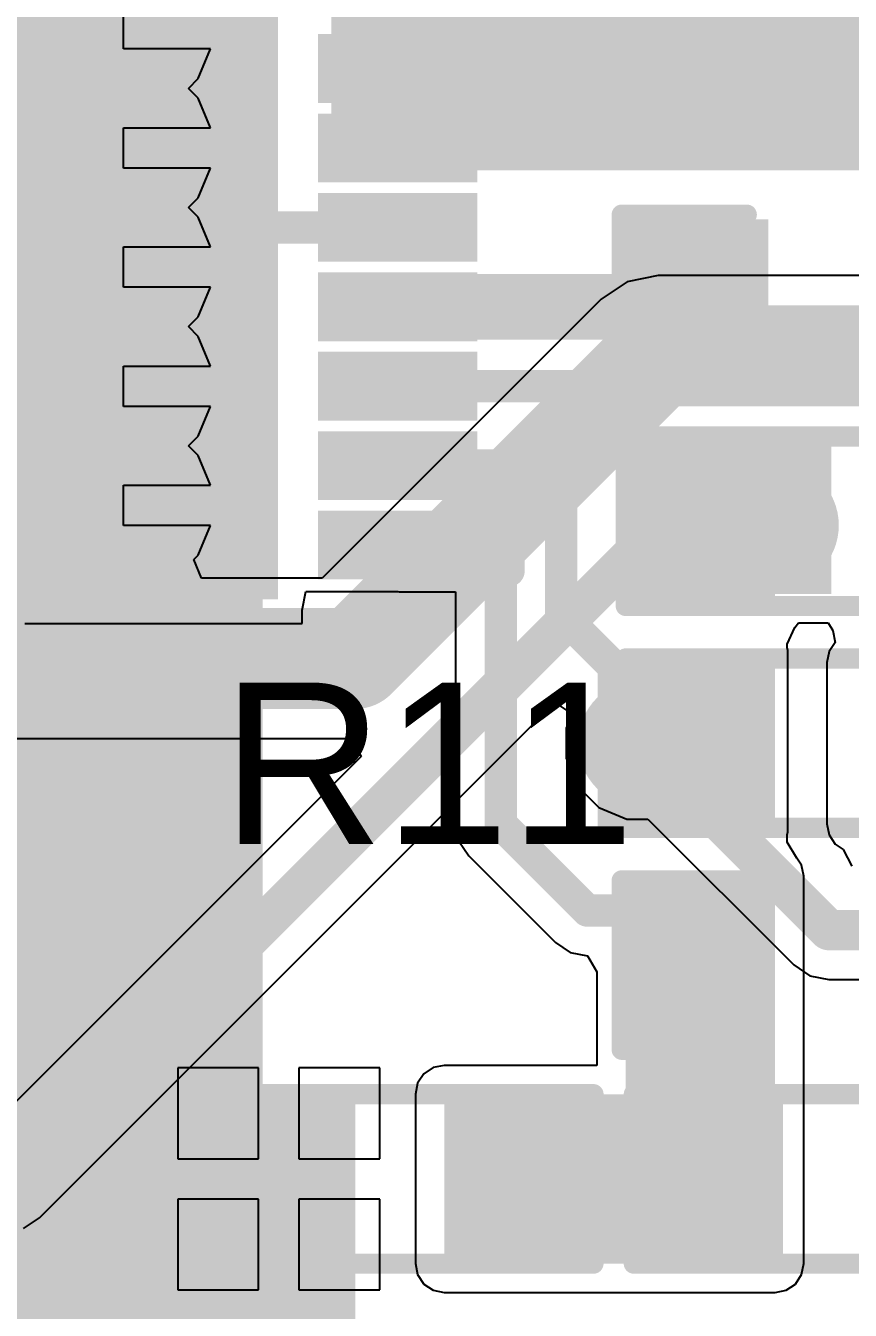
# Model space of a CAD drawing. Header units: millimetres. Extents: x -0.21 to 3.18, y -0.07 to 2.49.
# Drawn here: x 0.2562 to 0.4607, y 0.1974 to 0.5158 of the extents above; entities that cross this region are included whole.
import ezdxf

# ---------------------------------------------------------------- set-up
doc = ezdxf.new("R2010")
doc.units = ezdxf.units.MM
doc.header["$MEASUREMENT"] = 0
for name, color, linetype in [('BottomLayer', 5, 'Continuous'), ('BottomSolder', 6, 'Continuous'), ('MultiLayer', 9, 'Continuous'), ('PadHoleLayer', 156, 'Continuous'), ('TopLayer', 1, 'Continuous'), ('TopOverlay', 2, 'Continuous'), ('TopPaste', 8, 'Continuous'), ('TopSolder', 216, 'Continuous'), ('ViaHoleLayer', 16, 'Continuous')]:
    doc.layers.add(name, color=color, linetype=linetype)
doc.styles.add('Arial', font='', dxfattribs={"height": 0.2})
doc.styles.get('Arial').set_extended_font_data('Arial')

# ---------------------------------------------------------------- blocks, each defined once
blk = doc.blocks.new('22_LSON_CLIP__6_5__16')
at = {"layer": 'BottomLayer'}
h = blk.add_hatch(color=5, dxfattribs=at)
edge = h.paths.add_edge_path()
edge.add_arc((-0.02953, 0.08858), 0.01181, 0, 360)
h = blk.add_hatch(color=5, dxfattribs=at)
edge = h.paths.add_edge_path()
edge.add_arc((0, 0.08858), 0.01181, 0, 360)
h = blk.add_hatch(color=5, dxfattribs=at)
edge = h.paths.add_edge_path()
edge.add_arc((-0.02953, 0.05906), 0.01181, 0, 360)
h = blk.add_hatch(color=5, dxfattribs=at)
edge = h.paths.add_edge_path()
edge.add_arc((0, 0.05906), 0.01181, 0, 360)
h = blk.add_hatch(color=5, dxfattribs=at)
edge = h.paths.add_edge_path()
edge.add_arc((-0.02953, 0.02953), 0.01181, 0, 360)
h = blk.add_hatch(color=5, dxfattribs=at)
edge = h.paths.add_edge_path()
edge.add_arc((0, 0.02953), 0.01181, 0, 360)
h = blk.add_hatch(color=5, dxfattribs=at)
edge = h.paths.add_edge_path()
edge.add_arc((-0.02953, 0), 0.01181, 0, 360)
h = blk.add_hatch(color=5, dxfattribs=at)
edge = h.paths.add_edge_path()
edge.add_arc((0, 0), 0.01181, 0, 360)
h = blk.add_hatch(color=5, dxfattribs=at)
edge = h.paths.add_edge_path()
edge.add_arc((-0.02953, -0.02953), 0.01181, 0, 360)
h = blk.add_hatch(color=5, dxfattribs=at)
edge = h.paths.add_edge_path()
edge.add_arc((0, -0.02953), 0.01181, 0, 360)
at = {"layer": 'BottomSolder'}
h = blk.add_hatch(color=6, dxfattribs=at)
edge = h.paths.add_edge_path()
edge.add_arc((-0.02953, 0.08858), 0.01581, 0, 360)
h = blk.add_hatch(color=6, dxfattribs=at)
edge = h.paths.add_edge_path()
edge.add_arc((0, 0.08858), 0.01581, 0, 360)
h = blk.add_hatch(color=6, dxfattribs=at)
edge = h.paths.add_edge_path()
edge.add_arc((-0.02953, 0.05906), 0.01581, 0, 360)
h = blk.add_hatch(color=6, dxfattribs=at)
edge = h.paths.add_edge_path()
edge.add_arc((0, 0.05906), 0.01581, 0, 360)
h = blk.add_hatch(color=6, dxfattribs=at)
edge = h.paths.add_edge_path()
edge.add_arc((-0.02953, 0.02953), 0.01581, 0, 360)
h = blk.add_hatch(color=6, dxfattribs=at)
edge = h.paths.add_edge_path()
edge.add_arc((0, 0.02953), 0.01581, 0, 360)
h = blk.add_hatch(color=6, dxfattribs=at)
edge = h.paths.add_edge_path()
edge.add_arc((-0.02953, 0), 0.01581, 0, 360)
h = blk.add_hatch(color=6, dxfattribs=at)
edge = h.paths.add_edge_path()
edge.add_arc((0, 0), 0.01581, 0, 360)
h = blk.add_hatch(color=6, dxfattribs=at)
edge = h.paths.add_edge_path()
edge.add_arc((-0.02953, -0.02953), 0.01581, 0, 360)
h = blk.add_hatch(color=6, dxfattribs=at)
edge = h.paths.add_edge_path()
edge.add_arc((0, -0.02953), 0.01581, 0, 360)
at = {"layer": 'MultiLayer'}
h = blk.add_hatch(color=9, dxfattribs=at)
edge = h.paths.add_edge_path()
edge.add_arc((-0.02953, 0.08858), 0.01181, 0, 360)
h = blk.add_hatch(color=9, dxfattribs=at)
edge = h.paths.add_edge_path()
edge.add_arc((0, 0.08858), 0.01181, 0, 360)
h = blk.add_hatch(color=9, dxfattribs=at)
edge = h.paths.add_edge_path()
edge.add_arc((-0.02953, 0.05906), 0.01181, 0, 360)
h = blk.add_hatch(color=9, dxfattribs=at)
edge = h.paths.add_edge_path()
edge.add_arc((0, 0.05906), 0.01181, 0, 360)
h = blk.add_hatch(color=9, dxfattribs=at)
edge = h.paths.add_edge_path()
edge.add_arc((-0.02953, 0.02953), 0.01181, 0, 360)
h = blk.add_hatch(color=9, dxfattribs=at)
edge = h.paths.add_edge_path()
edge.add_arc((0, 0.02953), 0.01181, 0, 360)
h = blk.add_hatch(color=9, dxfattribs=at)
edge = h.paths.add_edge_path()
edge.add_arc((-0.02953, 0), 0.01181, 0, 360)
h = blk.add_hatch(color=9, dxfattribs=at)
edge = h.paths.add_edge_path()
edge.add_arc((0, 0), 0.01181, 0, 360)
h = blk.add_hatch(color=9, dxfattribs=at)
edge = h.paths.add_edge_path()
edge.add_arc((-0.02953, -0.02953), 0.01181, 0, 360)
h = blk.add_hatch(color=9, dxfattribs=at)
edge = h.paths.add_edge_path()
edge.add_arc((0, -0.02953), 0.01181, 0, 360)
at = {"layer": 'PadHoleLayer'}
h = blk.add_hatch(color=156, dxfattribs=at)
edge = h.paths.add_edge_path()
edge.add_arc((-0.02953, 0.08858), 0.00591, 0, 360)
h = blk.add_hatch(color=156, dxfattribs=at)
edge = h.paths.add_edge_path()
edge.add_arc((0, 0.08858), 0.00591, 0, 360)
h = blk.add_hatch(color=156, dxfattribs=at)
edge = h.paths.add_edge_path()
edge.add_arc((-0.02953, 0.05906), 0.00591, 0, 360)
h = blk.add_hatch(color=156, dxfattribs=at)
edge = h.paths.add_edge_path()
edge.add_arc((0, 0.05906), 0.00591, 0, 360)
h = blk.add_hatch(color=156, dxfattribs=at)
edge = h.paths.add_edge_path()
edge.add_arc((-0.02953, 0.02953), 0.00591, 0, 360)
h = blk.add_hatch(color=156, dxfattribs=at)
edge = h.paths.add_edge_path()
edge.add_arc((0, 0.02953), 0.00591, 0, 360)
h = blk.add_hatch(color=156, dxfattribs=at)
edge = h.paths.add_edge_path()
edge.add_arc((-0.02953, 0), 0.00591, 0, 360)
h = blk.add_hatch(color=156, dxfattribs=at)
edge = h.paths.add_edge_path()
edge.add_arc((0, 0), 0.00591, 0, 360)
h = blk.add_hatch(color=156, dxfattribs=at)
edge = h.paths.add_edge_path()
edge.add_arc((-0.02953, -0.02953), 0.00591, 0, 360)
h = blk.add_hatch(color=156, dxfattribs=at)
edge = h.paths.add_edge_path()
edge.add_arc((0, -0.02953), 0.00591, 0, 360)
at = {"layer": 'TopLayer'}
for points in [[(-0.06378, 0.10787), (0.06378, 0.10787), (0.06378, -0.10787), (-0.06378, -0.10787)], [(-0.11319, 0.10295), (-0.08169, 0.10295), (-0.08169, 0.0939), (-0.11319, 0.0939)], [(-0.11319, 0.08327), (-0.08169, 0.08327), (-0.08169, 0.07421), (-0.11319, 0.07421)], [(-0.11319, 0.06358), (-0.08169, 0.06358), (-0.08169, 0.05453), (-0.11319, 0.05453)], [(-0.11319, 0.0439), (-0.08169, 0.0439), (-0.08169, 0.03484), (-0.11319, 0.03484)], [(-0.11319, 0.02421), (-0.08169, 0.02421), (-0.08169, 0.01516), (-0.11319, 0.01516)], [(-0.11319, 0.00453), (-0.08169, 0.00453), (-0.08169, -0.00453), (-0.11319, -0.00453)], [(-0.11319, -0.01516), (-0.08169, -0.01516), (-0.08169, -0.02421), (-0.11319, -0.02421)]]:
    blk.add_hatch(color=1, dxfattribs=at).paths.add_polyline_path(points)
h = blk.add_hatch(color=1, dxfattribs=at)
edge = h.paths.add_edge_path()
edge.add_arc((-0.02953, 0.08858), 0.01181, 0, 360)
h = blk.add_hatch(color=1, dxfattribs=at)
edge = h.paths.add_edge_path()
edge.add_arc((0, 0.08858), 0.01181, 0, 360)
h = blk.add_hatch(color=1, dxfattribs=at)
edge = h.paths.add_edge_path()
edge.add_arc((-0.02953, 0.05906), 0.01181, 0, 360)
h = blk.add_hatch(color=1, dxfattribs=at)
edge = h.paths.add_edge_path()
edge.add_arc((0, 0.05906), 0.01181, 0, 360)
h = blk.add_hatch(color=1, dxfattribs=at)
edge = h.paths.add_edge_path()
edge.add_arc((-0.02953, 0.02953), 0.01181, 0, 360)
h = blk.add_hatch(color=1, dxfattribs=at)
edge = h.paths.add_edge_path()
edge.add_arc((0, 0.02953), 0.01181, 0, 360)
h = blk.add_hatch(color=1, dxfattribs=at)
edge = h.paths.add_edge_path()
edge.add_arc((-0.02953, 0), 0.01181, 0, 360)
h = blk.add_hatch(color=1, dxfattribs=at)
edge = h.paths.add_edge_path()
edge.add_arc((0, 0), 0.01181, 0, 360)
h = blk.add_hatch(color=1, dxfattribs=at)
edge = h.paths.add_edge_path()
edge.add_arc((-0.02953, -0.02953), 0.01181, 0, 360)
h = blk.add_hatch(color=1, dxfattribs=at)
edge = h.paths.add_edge_path()
edge.add_arc((0, -0.02953), 0.01181, 0, 360)
at = {"layer": 'TopPaste'}
for points in [[(-0.06378, 0.10787), (0.06378, 0.10787), (0.06378, -0.10787), (-0.06378, -0.10787)], [(-0.11319, 0.10295), (-0.08169, 0.10295), (-0.08169, 0.0939), (-0.11319, 0.0939)], [(-0.11319, 0.08327), (-0.08169, 0.08327), (-0.08169, 0.07421), (-0.11319, 0.07421)], [(-0.11319, 0.06358), (-0.08169, 0.06358), (-0.08169, 0.05453), (-0.11319, 0.05453)], [(-0.11319, 0.0439), (-0.08169, 0.0439), (-0.08169, 0.03484), (-0.11319, 0.03484)], [(-0.11319, 0.02421), (-0.08169, 0.02421), (-0.08169, 0.01516), (-0.11319, 0.01516)], [(-0.11319, 0.00453), (-0.08169, 0.00453), (-0.08169, -0.00453), (-0.11319, -0.00453)], [(-0.11319, -0.01516), (-0.08169, -0.01516), (-0.08169, -0.02421), (-0.11319, -0.02421)]]:
    blk.add_hatch(color=8, dxfattribs=at).paths.add_polyline_path(points)
at = {"layer": 'TopSolder'}
for points in [[(-0.06778, 0.11187), (0.06778, 0.11187), (0.06778, -0.11187), (-0.06778, -0.11187)], [(-0.11719, 0.10695), (-0.07769, 0.10695), (-0.07769, 0.0899), (-0.11719, 0.0899)], [(-0.11719, 0.08727), (-0.07769, 0.08727), (-0.07769, 0.07021), (-0.11719, 0.07021)], [(-0.11719, 0.06758), (-0.07769, 0.06758), (-0.07769, 0.05053), (-0.11719, 0.05053)], [(-0.11719, 0.0479), (-0.07769, 0.0479), (-0.07769, 0.03084), (-0.11719, 0.03084)], [(-0.11719, 0.02821), (-0.07769, 0.02821), (-0.07769, 0.01116), (-0.11719, 0.01116)], [(-0.11719, 0.00853), (-0.07769, 0.00853), (-0.07769, -0.00853), (-0.11719, -0.00853)], [(-0.11719, -0.01116), (-0.07769, -0.01116), (-0.07769, -0.02821), (-0.11719, -0.02821)]]:
    blk.add_hatch(color=216, dxfattribs=at).paths.add_polyline_path(points)
h = blk.add_hatch(color=216, dxfattribs=at)
edge = h.paths.add_edge_path()
edge.add_arc((-0.02953, 0.08858), 0.01581, 0, 360)
h = blk.add_hatch(color=216, dxfattribs=at)
edge = h.paths.add_edge_path()
edge.add_arc((0, 0.08858), 0.01581, 0, 360)
h = blk.add_hatch(color=216, dxfattribs=at)
edge = h.paths.add_edge_path()
edge.add_arc((-0.02953, 0.05906), 0.01581, 0, 360)
h = blk.add_hatch(color=216, dxfattribs=at)
edge = h.paths.add_edge_path()
edge.add_arc((0, 0.05906), 0.01581, 0, 360)
h = blk.add_hatch(color=216, dxfattribs=at)
edge = h.paths.add_edge_path()
edge.add_arc((-0.02953, 0.02953), 0.01581, 0, 360)
h = blk.add_hatch(color=216, dxfattribs=at)
edge = h.paths.add_edge_path()
edge.add_arc((0, 0.02953), 0.01581, 0, 360)
h = blk.add_hatch(color=216, dxfattribs=at)
edge = h.paths.add_edge_path()
edge.add_arc((-0.02953, 0), 0.01581, 0, 360)
h = blk.add_hatch(color=216, dxfattribs=at)
edge = h.paths.add_edge_path()
edge.add_arc((0, 0), 0.01581, 0, 360)
h = blk.add_hatch(color=216, dxfattribs=at)
edge = h.paths.add_edge_path()
edge.add_arc((-0.02953, -0.02953), 0.01581, 0, 360)
h = blk.add_hatch(color=216, dxfattribs=at)
edge = h.paths.add_edge_path()
edge.add_arc((0, -0.02953), 0.01581, 0, 360)
at = {"layer": 'TopOverlay'}
for points, const_width in [([(0.1, 0.1204), (-0.10092, 0.1204)], 0.005), ([(-0.10092, 0.1204), (-0.10092, 0.11014)], 0.005), ([(-0.12501, 0.10481), (-0.12501, 0.09481)], 0.00787), ([(-0.12001, 0.09981), (-0.12501, 0.10481)], 0.00787), ([(-0.12001, 0.09981), (-0.12501, 0.09481)], 0.00787)]:
    blk.add_lwpolyline(points, dxfattribs=dict(at, const_width=const_width))
for points, const_width in [([(-0.10217, 0.1204, 1), (-0.09967, 0.1204, 1)], 0.0025), ([(-0.10217, 0.1204, 1), (-0.09967, 0.1204, 1)], 0.0025), ([(-0.10217, 0.11014, 1), (-0.09967, 0.11014, 1)], 0.0025), ([(-0.12698, 0.10481, 1), (-0.12304, 0.10481, 1)], 0.00394), ([(-0.12698, 0.10481, 1), (-0.12304, 0.10481, 1)], 0.00394), ([(-0.12198, 0.09981, 1), (-0.11804, 0.09981, 1)], 0.00394), ([(-0.12198, 0.09981, 1), (-0.11804, 0.09981, 1)], 0.00394), ([(-0.12698, 0.09481, 1), (-0.12304, 0.09481, 1)], 0.00394), ([(-0.12698, 0.09481, 1), (-0.12304, 0.09481, 1)], 0.00394)]:
    blk.add_lwpolyline(points, format="xyb", close=True, dxfattribs=dict(at, const_width=const_width))
blk = doc.blocks.new('R___0603_36')
at = {"layer": 'TopLayer'}
for points in [[(-0.015, 0.0175), (-0.015, -0.0175), (-0.045, -0.0175), (-0.045, 0.0175)], [(0.045, 0.0175), (0.045, -0.0175), (0.015, -0.0175), (0.015, 0.0175)]]:
    blk.add_hatch(color=1, dxfattribs=at).paths.add_polyline_path(points)
at = {"layer": 'TopPaste'}
for points in [[(-0.015, 0.0175), (-0.015, -0.0175), (-0.045, -0.0175), (-0.045, 0.0175)], [(0.045, 0.0175), (0.045, -0.0175), (0.015, -0.0175), (0.015, 0.0175)]]:
    blk.add_hatch(color=8, dxfattribs=at).paths.add_polyline_path(points)
at = {"layer": 'TopSolder'}
for points in [[(-0.011, 0.0215), (-0.011, -0.0215), (-0.049, -0.0215), (-0.049, 0.0215)], [(0.049, 0.0215), (0.049, -0.0215), (0.011, -0.0215), (0.011, 0.0215)]]:
    blk.add_hatch(color=216, dxfattribs=at).paths.add_polyline_path(points)
at = {"layer": 'TopOverlay', "const_width": 0.005}
for points in [[(-0.048, -0.021), (-0.048, 0.021)], [(-0.048, 0.021), (0.048, 0.021)], [(0.048, -0.021), (0.048, 0.021)], [(-0.048, -0.021), (0.048, -0.021)]]:
    blk.add_lwpolyline(points, dxfattribs=at)
at = {"layer": 'TopOverlay', "const_width": 0.0025}
for points in [[(-0.04925, 0.021, 1), (-0.04675, 0.021, 1)], [(-0.04925, 0.021, 1), (-0.04675, 0.021, 1)], [(0.04675, 0.021, 1), (0.04925, 0.021, 1)], [(0.04675, 0.021, 1), (0.04925, 0.021, 1)], [(-0.04925, -0.021, 1), (-0.04675, -0.021, 1)], [(-0.04925, -0.021, 1), (-0.04675, -0.021, 1)], [(0.04675, -0.021, 1), (0.04925, -0.021, 1)], [(0.04675, -0.021, 1), (0.04925, -0.021, 1)]]:
    blk.add_lwpolyline(points, format="xyb", close=True, dxfattribs=at)
blk = doc.blocks.new('R___0603_37')
at = {"layer": 'TopLayer'}
for points in [[(-0.015, 0.0175), (-0.015, -0.0175), (-0.045, -0.0175), (-0.045, 0.0175)], [(0.045, 0.0175), (0.045, -0.0175), (0.015, -0.0175), (0.015, 0.0175)]]:
    blk.add_hatch(color=1, dxfattribs=at).paths.add_polyline_path(points)
at = {"layer": 'TopPaste'}
for points in [[(-0.015, 0.0175), (-0.015, -0.0175), (-0.045, -0.0175), (-0.045, 0.0175)], [(0.045, 0.0175), (0.045, -0.0175), (0.015, -0.0175), (0.015, 0.0175)]]:
    blk.add_hatch(color=8, dxfattribs=at).paths.add_polyline_path(points)
at = {"layer": 'TopSolder'}
for points in [[(-0.011, 0.0215), (-0.011, -0.0215), (-0.049, -0.0215), (-0.049, 0.0215)], [(0.049, 0.0215), (0.049, -0.0215), (0.011, -0.0215), (0.011, 0.0215)]]:
    blk.add_hatch(color=216, dxfattribs=at).paths.add_polyline_path(points)
at = {"layer": 'TopOverlay', "const_width": 0.005}
for points in [[(-0.048, -0.021), (-0.048, 0.021)], [(-0.048, 0.021), (0.048, 0.021)], [(0.048, -0.021), (0.048, 0.021)], [(-0.048, -0.021), (0.048, -0.021)]]:
    blk.add_lwpolyline(points, dxfattribs=at)
at = {"layer": 'TopOverlay', "const_width": 0.0025}
for points in [[(-0.04925, 0.021, 1), (-0.04675, 0.021, 1)], [(-0.04925, 0.021, 1), (-0.04675, 0.021, 1)], [(0.04675, 0.021, 1), (0.04925, 0.021, 1)], [(0.04675, 0.021, 1), (0.04925, 0.021, 1)], [(-0.04925, -0.021, 1), (-0.04675, -0.021, 1)], [(-0.04925, -0.021, 1), (-0.04675, -0.021, 1)], [(0.04675, -0.021, 1), (0.04925, -0.021, 1)], [(0.04675, -0.021, 1), (0.04925, -0.021, 1)]]:
    blk.add_lwpolyline(points, format="xyb", close=True, dxfattribs=at)
blk = doc.blocks.new('R___0603_38')
at = {"layer": 'TopLayer'}
for points in [[(-0.015, 0.0175), (-0.015, -0.0175), (-0.045, -0.0175), (-0.045, 0.0175)], [(0.045, 0.0175), (0.045, -0.0175), (0.015, -0.0175), (0.015, 0.0175)]]:
    blk.add_hatch(color=1, dxfattribs=at).paths.add_polyline_path(points)
at = {"layer": 'TopPaste'}
for points in [[(-0.015, 0.0175), (-0.015, -0.0175), (-0.045, -0.0175), (-0.045, 0.0175)], [(0.045, 0.0175), (0.045, -0.0175), (0.015, -0.0175), (0.015, 0.0175)]]:
    blk.add_hatch(color=8, dxfattribs=at).paths.add_polyline_path(points)
at = {"layer": 'TopSolder'}
for points in [[(-0.011, 0.0215), (-0.011, -0.0215), (-0.049, -0.0215), (-0.049, 0.0215)], [(0.049, 0.0215), (0.049, -0.0215), (0.011, -0.0215), (0.011, 0.0215)]]:
    blk.add_hatch(color=216, dxfattribs=at).paths.add_polyline_path(points)
at = {"layer": 'TopOverlay', "const_width": 0.005}
for points in [[(-0.048, 0.021), (-0.048, -0.021)], [(0.048, 0.021), (-0.048, 0.021)], [(0.048, 0.021), (0.048, -0.021)], [(0.048, -0.021), (-0.048, -0.021)]]:
    blk.add_lwpolyline(points, dxfattribs=at)
at = {"layer": 'TopOverlay', "const_width": 0.0025}
for points in [[(-0.04925, 0.021, 1), (-0.04675, 0.021, 1)], [(-0.04925, 0.021, 1), (-0.04675, 0.021, 1)], [(0.04675, 0.021, 1), (0.04925, 0.021, 1)], [(0.04675, 0.021, 1), (0.04925, 0.021, 1)], [(-0.04925, -0.021, 1), (-0.04675, -0.021, 1)], [(-0.04925, -0.021, 1), (-0.04675, -0.021, 1)], [(0.04675, -0.021, 1), (0.04925, -0.021, 1)], [(0.04675, -0.021, 1), (0.04925, -0.021, 1)]]:
    blk.add_lwpolyline(points, format="xyb", close=True, dxfattribs=at)
blk = doc.blocks.new('R___0603_39')
at = {"layer": 'TopLayer'}
for points in [[(-0.015, 0.0175), (-0.015, -0.0175), (-0.045, -0.0175), (-0.045, 0.0175)], [(0.045, 0.0175), (0.045, -0.0175), (0.015, -0.0175), (0.015, 0.0175)]]:
    blk.add_hatch(color=1, dxfattribs=at).paths.add_polyline_path(points)
at = {"layer": 'TopPaste'}
for points in [[(-0.015, 0.0175), (-0.015, -0.0175), (-0.045, -0.0175), (-0.045, 0.0175)], [(0.045, 0.0175), (0.045, -0.0175), (0.015, -0.0175), (0.015, 0.0175)]]:
    blk.add_hatch(color=8, dxfattribs=at).paths.add_polyline_path(points)
at = {"layer": 'TopSolder'}
for points in [[(-0.011, 0.0215), (-0.011, -0.0215), (-0.049, -0.0215), (-0.049, 0.0215)], [(0.049, 0.0215), (0.049, -0.0215), (0.011, -0.0215), (0.011, 0.0215)]]:
    blk.add_hatch(color=216, dxfattribs=at).paths.add_polyline_path(points)
at = {"layer": 'TopOverlay', "const_width": 0.005}
for points in [[(-0.048, 0.021), (-0.048, -0.021)], [(0.048, 0.021), (-0.048, 0.021)], [(0.048, 0.021), (0.048, -0.021)], [(0.048, -0.021), (-0.048, -0.021)]]:
    blk.add_lwpolyline(points, dxfattribs=at)
at = {"layer": 'TopOverlay', "const_width": 0.0025}
for points in [[(-0.04925, 0.021, 1), (-0.04675, 0.021, 1)], [(-0.04925, 0.021, 1), (-0.04675, 0.021, 1)], [(0.04675, 0.021, 1), (0.04925, 0.021, 1)], [(0.04675, 0.021, 1), (0.04925, 0.021, 1)], [(-0.04925, -0.021, 1), (-0.04675, -0.021, 1)], [(-0.04925, -0.021, 1), (-0.04675, -0.021, 1)], [(0.04675, -0.021, 1), (0.04925, -0.021, 1)], [(0.04675, -0.021, 1), (0.04925, -0.021, 1)]]:
    blk.add_lwpolyline(points, format="xyb", close=True, dxfattribs=at)
blk = doc.blocks.new('C___0603_83')
at = {"layer": 'TopLayer'}
for points in [[(-0.015, 0.0175), (-0.015, -0.0175), (-0.045, -0.0175), (-0.045, 0.0175)], [(0.045, 0.0175), (0.045, -0.0175), (0.015, -0.0175), (0.015, 0.0175)]]:
    blk.add_hatch(color=1, dxfattribs=at).paths.add_polyline_path(points)
at = {"layer": 'TopPaste'}
for points in [[(-0.015, 0.0175), (-0.015, -0.0175), (-0.045, -0.0175), (-0.045, 0.0175)], [(0.045, 0.0175), (0.045, -0.0175), (0.015, -0.0175), (0.015, 0.0175)]]:
    blk.add_hatch(color=8, dxfattribs=at).paths.add_polyline_path(points)
at = {"layer": 'TopSolder'}
for points in [[(-0.01264, 0.01986), (-0.01264, -0.01986), (-0.04736, -0.01986), (-0.04736, 0.01986)], [(0.04736, 0.01986), (0.04736, -0.01986), (0.01264, -0.01986), (0.01264, 0.01986)]]:
    blk.add_hatch(color=216, dxfattribs=at).paths.add_polyline_path(points)
at = {"layer": 'TopOverlay', "const_width": 0.005}
for points in [[(-0.018, 0.021), (-0.049, 0.021)], [(-0.049, 0.021), (-0.049, -0.021)], [(0.049, 0.021), (0.018, 0.021)], [(0.049, 0.021), (0.049, -0.021)], [(-0.018, -0.021), (-0.049, -0.021)], [(0.049, -0.021), (0.018, -0.021)]]:
    blk.add_lwpolyline(points, dxfattribs=at)
at = {"layer": 'TopOverlay', "const_width": 0.0025}
for points in [[(-0.05025, 0.021, 1), (-0.04775, 0.021, 1)], [(-0.05025, 0.021, 1), (-0.04775, 0.021, 1)], [(-0.01925, 0.021, 1), (-0.01675, 0.021, 1)], [(0.01675, 0.021, 1), (0.01925, 0.021, 1)], [(0.04775, 0.021, 1), (0.05025, 0.021, 1)], [(0.04775, 0.021, 1), (0.05025, 0.021, 1)], [(-0.05025, -0.021, 1), (-0.04775, -0.021, 1)], [(-0.05025, -0.021, 1), (-0.04775, -0.021, 1)], [(-0.01925, -0.021, 1), (-0.01675, -0.021, 1)], [(0.01675, -0.021, 1), (0.01925, -0.021, 1)], [(0.04775, -0.021, 1), (0.05025, -0.021, 1)], [(0.04775, -0.021, 1), (0.05025, -0.021, 1)]]:
    blk.add_lwpolyline(points, format="xyb", close=True, dxfattribs=at)
blk = doc.blocks.new('C___0603_100')
at = {"layer": 'TopLayer'}
for points in [[(-0.015, 0.0175), (-0.015, -0.0175), (-0.045, -0.0175), (-0.045, 0.0175)], [(0.045, 0.0175), (0.045, -0.0175), (0.015, -0.0175), (0.015, 0.0175)]]:
    blk.add_hatch(color=1, dxfattribs=at).paths.add_polyline_path(points)
at = {"layer": 'TopPaste'}
for points in [[(-0.015, 0.0175), (-0.015, -0.0175), (-0.045, -0.0175), (-0.045, 0.0175)], [(0.045, 0.0175), (0.045, -0.0175), (0.015, -0.0175), (0.015, 0.0175)]]:
    blk.add_hatch(color=8, dxfattribs=at).paths.add_polyline_path(points)
at = {"layer": 'TopSolder'}
for points in [[(-0.01264, 0.01986), (-0.01264, -0.01986), (-0.04736, -0.01986), (-0.04736, 0.01986)], [(0.04736, 0.01986), (0.04736, -0.01986), (0.01264, -0.01986), (0.01264, 0.01986)]]:
    blk.add_hatch(color=216, dxfattribs=at).paths.add_polyline_path(points)
at = {"layer": 'TopOverlay', "const_width": 0.005}
for points in [[(-0.049, 0.021), (-0.049, -0.021)], [(-0.018, 0.021), (-0.049, 0.021)], [(0.049, 0.021), (0.018, 0.021)], [(0.049, 0.021), (0.049, -0.021)], [(-0.018, -0.021), (-0.049, -0.021)], [(0.049, -0.021), (0.018, -0.021)]]:
    blk.add_lwpolyline(points, dxfattribs=at)
at = {"layer": 'TopOverlay', "const_width": 0.0025}
for points in [[(-0.05025, 0.021, 1), (-0.04775, 0.021, 1)], [(-0.05025, 0.021, 1), (-0.04775, 0.021, 1)], [(-0.01925, 0.021, 1), (-0.01675, 0.021, 1)], [(0.01675, 0.021, 1), (0.01925, 0.021, 1)], [(0.04775, 0.021, 1), (0.05025, 0.021, 1)], [(0.04775, 0.021, 1), (0.05025, 0.021, 1)], [(-0.05025, -0.021, 1), (-0.04775, -0.021, 1)], [(-0.05025, -0.021, 1), (-0.04775, -0.021, 1)], [(-0.01925, -0.021, 1), (-0.01675, -0.021, 1)], [(0.01675, -0.021, 1), (0.01925, -0.021, 1)], [(0.04775, -0.021, 1), (0.05025, -0.021, 1)], [(0.04775, -0.021, 1), (0.05025, -0.021, 1)]]:
    blk.add_lwpolyline(points, format="xyb", close=True, dxfattribs=at)

msp = doc.modelspace()

# ---------------------------------------------------------------- hatches: boundary and pattern name
at = {"layer": 'BottomLayer'}
msp.add_hatch(color=5, dxfattribs=at).paths.add_polyline_path([(0.19819, 0.38235), (0.29678, 0.38235), (0.29678, 0.58577), (0.19819, 0.58577)])
h = msp.add_hatch(color=5, dxfattribs=at)
edge = h.paths.add_edge_path()
edge.add_arc((0.442, 0.392), 0.01181, 0, 360)
h = msp.add_hatch(color=5, dxfattribs=at)
edge = h.paths.add_edge_path()
edge.add_arc((0.409, 0.338), 0.01181, 0, 360)
at = {"layer": 'BottomSolder'}
h = msp.add_hatch(color=6, dxfattribs=at)
edge = h.paths.add_edge_path()
edge.add_arc((0.442, 0.392), 0.01581, 0, 360)
h = msp.add_hatch(color=6, dxfattribs=at)
edge = h.paths.add_edge_path()
edge.add_arc((0.409, 0.338), 0.01581, 0, 360)
at = {"layer": 'TopLayer'}
for points in [[(0.186, 0.377), (0.313, 0.377), (0.313, 1.217), (0.186, 1.217)], [(0.332, 0.48), (0.55, 0.48), (0.55, 0.886), (0.332, 0.886)], [(0.331, 0.4543), (0.331, 0.438), (0.423, 0.438), (0.423, 0.4543)], [(0.186, 0.155), (0.315, 0.155), (0.315, 0.436), (0.186, 0.436)], [(0.408, 0.375), (0.456, 0.375), (0.456, 0.412), (0.408, 0.412)], [(0.398, 0.316), (0.438, 0.316), (0.438, 0.361), (0.398, 0.361)], [(0.405, 0.209), (0.442, 0.209), (0.442, 0.305), (0.405, 0.305)], [(0.36, 0.209), (0.44, 0.209), (0.44, 0.251), (0.36, 0.251)], [(0.338, 0.248), (0.298, 0.248), (0.298, 0.155), (0.338, 0.155)]]:
    msp.add_hatch(color=1, dxfattribs=at).paths.add_polyline_path(points)
h = msp.add_hatch(color=1, dxfattribs=at)
edge = h.paths.add_edge_path()
edge.add_arc((0.442, 0.392), 0.01181, 0, 360)
h = msp.add_hatch(color=1, dxfattribs=at)
edge = h.paths.add_edge_path()
edge.add_arc((0.409, 0.338), 0.01181, 0, 360)
at = {"layer": 'TopSolder'}
h = msp.add_hatch(color=216, dxfattribs=at)
edge = h.paths.add_edge_path()
edge.add_arc((0.442, 0.392), 0.01581, 0, 360)
h = msp.add_hatch(color=216, dxfattribs=at)
edge = h.paths.add_edge_path()
edge.add_arc((0.409, 0.338), 0.01581, 0, 360)
at = {"layer": 'ViaHoleLayer'}
h = msp.add_hatch(color=16, dxfattribs=at)
edge = h.paths.add_edge_path()
edge.add_arc((0.442, 0.392), 0.00591, 0, 360)
h = msp.add_hatch(color=16, dxfattribs=at)
edge = h.paths.add_edge_path()
edge.add_arc((0.409, 0.338), 0.00591, 0, 360)

# ---------------------------------------------------------------- linework, layer by layer
at = {"layer": 'BottomLayer'}
for p, q in [((0.28053, 0.51006), (0.28053, 0.52006)), ((0.30206, 0.51006), (0.28053, 0.51006)), ((0.29902, 0.5027), (0.30206, 0.51006)), ((0.29661, 0.50029), (0.29902, 0.5027)), ((0.29902, 0.49788), (0.29661, 0.50029)), ((0.30206, 0.49053), (0.29902, 0.49788)), ((0.28053, 0.48053), (0.28053, 0.49053)), ((0.28053, 0.49053), (0.30206, 0.49053)), ((0.30206, 0.48053), (0.28053, 0.48053)), ((0.29902, 0.47317), (0.30206, 0.48053)), ((0.29661, 0.47076), (0.29902, 0.47317)), ((0.29902, 0.46835), (0.29661, 0.47076)), ((0.30206, 0.461), (0.29902, 0.46835)), ((0.28053, 0.451), (0.28053, 0.461)), ((0.28053, 0.461), (0.30206, 0.461)), ((0.40539, 0.45237), (0.39894, 0.44806)), ((0.413, 0.45388), (0.40539, 0.45237)), ((0.4978, 0.45388), (0.413, 0.45388)), ((0.30206, 0.451), (0.28053, 0.451)), ((0.29902, 0.44365), (0.30206, 0.451)), ((0.39894, 0.44806), (0.32976, 0.37888)), ((0.29661, 0.44124), (0.29902, 0.44365)), ((0.29902, 0.43883), (0.29661, 0.44124)), ((0.30206, 0.43147), (0.29902, 0.43883)), ((0.28053, 0.42147), (0.28053, 0.43147)), ((0.28053, 0.43147), (0.30206, 0.43147)), ((0.30206, 0.42147), (0.28053, 0.42147)), ((0.29902, 0.41412), (0.30206, 0.42147)), ((0.29661, 0.41171), (0.29902, 0.41412)), ((0.29902, 0.4093), (0.29661, 0.41171)), ((0.30206, 0.40194), (0.29902, 0.4093)), ((0.28053, 0.39194), (0.28053, 0.40194)), ((0.28053, 0.40194), (0.30206, 0.40194)), ((0.30206, 0.39194), (0.28053, 0.39194)), ((0.29902, 0.38459), (0.30206, 0.39194)), ((0.29793, 0.3835), (0.29902, 0.38459)), ((0.29984, 0.37888), (0.29793, 0.3835)), ((0.32976, 0.37888), (0.29984, 0.37888)), ((0.25965, 0.22035), (0.38742, 0.34811)), ((0.38742, 0.34811), (0.39165, 0.34528)), ((0.39165, 0.34528), (0.39019, 0.34174)), ((0.39019, 0.34174), (0.39019, 0.33426)), ((0.138, 0.33912), (0.33674, 0.33912)), ((0.33674, 0.33912), (0.33939, 0.33469)), ((0.33939, 0.33469), (0.24593, 0.24124)), ((0.39019, 0.33426), (0.39305, 0.32734)), ((0.39305, 0.32734), (0.39834, 0.32205)), ((0.39834, 0.32205), (0.40526, 0.31919)), ((0.40526, 0.31919), (0.41051, 0.31919)), ((0.41051, 0.31919), (0.44668, 0.28302)), ((0.44668, 0.28302), (0.45065, 0.28037)), ((0.45065, 0.28037), (0.45533, 0.27944)), ((0.45533, 0.27944), (0.56258, 0.27944)), ((0.25568, 0.2177), (0.25965, 0.22035))]:
    msp.add_line(p, q, dxfattribs=at)
for points, const_width in [([(0.338, 0.359), (0.413, 0.434)], 0.025), ([(0.413, 0.434), (0.4978, 0.434)], 0.025), ([(0.251, 0.229), (0.414, 0.392)], 0.01), ([(0.414, 0.392), (0.442, 0.392)], 0.01), ([(0.138, 0.359), (0.338, 0.359)], 0.025), ([(0.409, 0.338), (0.45533, 0.29167)], 0.01), ([(0.45533, 0.29167), (0.57695, 0.29167)], 0.01)]:
    msp.add_lwpolyline(points, dxfattribs=dict(at, const_width=const_width))
for points, const_width in [([(0.40675, 0.434, 1), (0.41925, 0.434, 1)], 0.0125), ([(0.40675, 0.434, 1), (0.41925, 0.434, 1)], 0.0125), ([(0.4115, 0.392, 1), (0.4165, 0.392, 1)], 0.005), ([(0.4115, 0.392, 1), (0.4165, 0.392, 1)], 0.005), ([(0.4395, 0.392, 1), (0.4445, 0.392, 1)], 0.005), ([(0.33175, 0.359, 1), (0.34425, 0.359, 1)], 0.0125), ([(0.33175, 0.359, 1), (0.34425, 0.359, 1)], 0.0125), ([(0.4065, 0.338, 1), (0.4115, 0.338, 1)], 0.005), ([(0.45283, 0.29167, 1), (0.45783, 0.29167, 1)], 0.005), ([(0.45283, 0.29167, 1), (0.45783, 0.29167, 1)], 0.005)]:
    msp.add_lwpolyline(points, format="xyb", close=True, dxfattribs=dict(at, const_width=const_width))
at = {"layer": 'TopLayer'}
for p, q in [((0.32478, 0.37095), (0.32569, 0.37557)), ((0.32569, 0.37557), (0.34851, 0.37557)), ((0.34851, 0.37557), (0.34881, 0.37551)), ((0.34881, 0.37551), (0.34881, 0.37551)), ((0.34881, 0.37551), (0.36278, 0.37551)), ((0.36278, 0.37551), (0.36278, 0.318)), ((0.32478, 0.36765), (0.32478, 0.37095)), ((0.256, 0.36765), (0.32478, 0.36765)), ((0.445, 0.3625), (0.44693, 0.3667)), ((0.44693, 0.3667), (0.44785, 0.36786)), ((0.44785, 0.36786), (0.45516, 0.36786)), ((0.45516, 0.36786), (0.45636, 0.36592)), ((0.45636, 0.36592), (0.4569, 0.36297)), ((0.445, 0.36169), (0.445, 0.3625)), ((0.44514, 0.361), (0.445, 0.36169)), ((0.44514, 0.316), (0.44514, 0.361)), ((0.45541, 0.36073), (0.45486, 0.358)), ((0.4569, 0.36297), (0.45541, 0.36073)), ((0.45486, 0.358), (0.45486, 0.318)), ((0.36278, 0.318), (0.36278, 0.318)), ((0.36278, 0.318), (0.36364, 0.31371)), ((0.445, 0.31531), (0.44514, 0.316)), ((0.445, 0.3135), (0.445, 0.31531)), ((0.45486, 0.318), (0.45541, 0.31527)), ((0.45541, 0.31527), (0.45695, 0.31295)), ((0.36364, 0.31371), (0.36607, 0.31007)), ((0.44741, 0.3095), (0.445, 0.3135)), ((0.45695, 0.31295), (0.45892, 0.31164)), ((0.36607, 0.31007), (0.38757, 0.28857)), ((0.44859, 0.30773), (0.44741, 0.3095)), ((0.45892, 0.31164), (0.461, 0.3075)), ((0.44914, 0.305), (0.44859, 0.30773)), ((0.44914, 0.209), (0.44914, 0.305)), ((0.38757, 0.28857), (0.39121, 0.28614)), ((0.39121, 0.28614), (0.3955, 0.28528)), ((0.3955, 0.28528), (0.39786, 0.28131)), ((0.39786, 0.28131), (0.39786, 0.25814)), ((0.36, 0.25814), (0.35727, 0.25759)), ((0.39786, 0.25814), (0.36, 0.25814)), ((0.314, 0.2575), (0.294, 0.2575)), ((0.294, 0.2575), (0.294, 0.235)), ((0.314, 0.235), (0.314, 0.2575)), ((0.344, 0.2575), (0.324, 0.2575)), ((0.324, 0.2575), (0.324, 0.235)), ((0.344, 0.235), (0.344, 0.2575)), ((0.35495, 0.25605), (0.35341, 0.25373)), ((0.35727, 0.25759), (0.35495, 0.25605)), ((0.35341, 0.25373), (0.35286, 0.251)), ((0.35286, 0.251), (0.35286, 0.209)), ((0.294, 0.235), (0.314, 0.235)), ((0.324, 0.235), (0.344, 0.235)), ((0.314, 0.225), (0.294, 0.225)), ((0.294, 0.225), (0.294, 0.2025)), ((0.314, 0.2025), (0.314, 0.225)), ((0.344, 0.225), (0.324, 0.225)), ((0.324, 0.225), (0.324, 0.2025)), ((0.344, 0.2025), (0.344, 0.225)), ((0.35286, 0.209), (0.35341, 0.20627)), ((0.44859, 0.20627), (0.44914, 0.209)), ((0.35341, 0.20627), (0.35495, 0.20395)), ((0.35495, 0.20395), (0.35727, 0.20241)), ((0.44473, 0.20241), (0.44705, 0.20395)), ((0.44705, 0.20395), (0.44859, 0.20627)), ((0.294, 0.2025), (0.314, 0.2025)), ((0.324, 0.2025), (0.344, 0.2025)), ((0.35727, 0.20241), (0.36, 0.20186)), ((0.36, 0.20186), (0.442, 0.20186)), ((0.442, 0.20186), (0.44473, 0.20241))]:
    msp.add_line(p, q, dxfattribs=at)
for points, const_width in [([(0.27621, 0.45493), (0.28606, 0.46477)], 0.01), ([(0.29406, 0.46584), (0.34844, 0.46584)], 0.008), ([(0.27253, 0.45493), (0.27621, 0.45493)], 0.01), ([(0.34844, 0.42647), (0.39203, 0.42647)], 0.008), ([(0.39203, 0.42647), (0.423, 0.3955)], 0.008), ([(0.34844, 0.40679), (0.38114, 0.40679)], 0.008), ([(0.38114, 0.40679), (0.389, 0.39893)], 0.008), ([(0.389, 0.37), (0.389, 0.39893)], 0.008), ([(0.423, 0.393), (0.42369, 0.39231)], 0.022), ([(0.42369, 0.39231), (0.44169, 0.39231)], 0.022), ([(0.44169, 0.39231), (0.442, 0.392)], 0.022), ([(0.423, 0.393), (0.423, 0.3955)], 0.01), ([(0.34844, 0.3871), (0.34881, 0.38673)], 0.008), ([(0.34881, 0.38673), (0.36931, 0.38673)], 0.008), ([(0.36931, 0.38673), (0.374, 0.38204)], 0.008), ([(0.374, 0.318), (0.374, 0.38204)], 0.008), ([(0.389, 0.37), (0.409, 0.35)], 0.008), ([(0.409, 0.3385), (0.409, 0.35)], 0.008), ([(0.374, 0.318), (0.3955, 0.2965)], 0.008), ([(0.3955, 0.2965), (0.412, 0.2965)], 0.008), ([(0.412, 0.2965), (0.423, 0.2855)], 0.008), ([(0.422, 0.282), (0.423, 0.283)], 0.01), ([(0.423, 0.283), (0.423, 0.2855)], 0.008), ([(0.318, 0.221), (0.31869, 0.22031)], 0.022)]:
    msp.add_lwpolyline(points, dxfattribs=dict(at, const_width=const_width))
for points, const_width in [([(0.28356, 0.46477, 1), (0.28856, 0.46477, 1)], 0.005), ([(0.29206, 0.46584, 1), (0.29606, 0.46584, 1)], 0.004), ([(0.34644, 0.46584, 1), (0.35044, 0.46584, 1)], 0.004), ([(0.27003, 0.45493, 1), (0.27503, 0.45493, 1)], 0.005), ([(0.27371, 0.45493, 1), (0.27871, 0.45493, 1)], 0.005), ([(0.27371, 0.45493, 1), (0.27871, 0.45493, 1)], 0.005), ([(0.34644, 0.42647, 1), (0.35044, 0.42647, 1)], 0.004), ([(0.39003, 0.42647, 1), (0.39403, 0.42647, 1)], 0.004), ([(0.39003, 0.42647, 1), (0.39403, 0.42647, 1)], 0.004), ([(0.34644, 0.40679, 1), (0.35044, 0.40679, 1)], 0.004), ([(0.37914, 0.40679, 1), (0.38314, 0.40679, 1)], 0.004), ([(0.37914, 0.40679, 1), (0.38314, 0.40679, 1)], 0.004), ([(0.387, 0.39893, 1), (0.391, 0.39893, 1)], 0.004), ([(0.387, 0.39893, 1), (0.391, 0.39893, 1)], 0.004), ([(0.4175, 0.393, 1), (0.4285, 0.393, 1)], 0.011), ([(0.41819, 0.39231, 1), (0.42919, 0.39231, 1)], 0.011), ([(0.41819, 0.39231, 1), (0.42919, 0.39231, 1)], 0.011), ([(0.43619, 0.39231, 1), (0.44719, 0.39231, 1)], 0.011), ([(0.43619, 0.39231, 1), (0.44719, 0.39231, 1)], 0.011), ([(0.4365, 0.392, 1), (0.4475, 0.392, 1)], 0.011), ([(0.4205, 0.3955, 1), (0.4255, 0.3955, 1)], 0.005), ([(0.4205, 0.393, 1), (0.4255, 0.393, 1)], 0.005), ([(0.421, 0.3955, 1), (0.425, 0.3955, 1)], 0.004), ([(0.34644, 0.3871, 1), (0.35044, 0.3871, 1)], 0.004), ([(0.34681, 0.38673, 1), (0.35081, 0.38673, 1)], 0.004), ([(0.34681, 0.38673, 1), (0.35081, 0.38673, 1)], 0.004), ([(0.36731, 0.38673, 1), (0.37131, 0.38673, 1)], 0.004), ([(0.36731, 0.38673, 1), (0.37131, 0.38673, 1)], 0.004), ([(0.372, 0.38204, 1), (0.376, 0.38204, 1)], 0.004), ([(0.372, 0.38204, 1), (0.376, 0.38204, 1)], 0.004), ([(0.387, 0.37, 1), (0.391, 0.37, 1)], 0.004), ([(0.387, 0.37, 1), (0.391, 0.37, 1)], 0.004), ([(0.407, 0.35, 1), (0.411, 0.35, 1)], 0.004), ([(0.407, 0.35, 1), (0.411, 0.35, 1)], 0.004), ([(0.407, 0.3385, 1), (0.411, 0.3385, 1)], 0.004), ([(0.372, 0.318, 1), (0.376, 0.318, 1)], 0.004), ([(0.372, 0.318, 1), (0.376, 0.318, 1)], 0.004), ([(0.3935, 0.2965, 1), (0.3975, 0.2965, 1)], 0.004), ([(0.3935, 0.2965, 1), (0.3975, 0.2965, 1)], 0.004), ([(0.41, 0.2965, 1), (0.414, 0.2965, 1)], 0.004), ([(0.41, 0.2965, 1), (0.414, 0.2965, 1)], 0.004), ([(0.4195, 0.282, 1), (0.4245, 0.282, 1)], 0.005), ([(0.4205, 0.283, 1), (0.4255, 0.283, 1)], 0.005), ([(0.421, 0.2855, 1), (0.425, 0.2855, 1)], 0.004), ([(0.421, 0.2855, 1), (0.425, 0.2855, 1)], 0.004), ([(0.421, 0.283, 1), (0.425, 0.283, 1)], 0.004), ([(0.3125, 0.221, 1), (0.3235, 0.221, 1)], 0.011), ([(0.31319, 0.22031, 1), (0.32419, 0.22031, 1)], 0.011)]:
    msp.add_lwpolyline(points, format="xyb", close=True, dxfattribs=dict(at, const_width=const_width))

# ---------------------------------------------------------------- block references
at = {"rotation": 180}
for name, p in [('22_LSON_CLIP__6_5__16', (0.251, 0.48553)), ('C___0603_100', (0.453, 0.448)), ('R___0603_38', (0.453, 0.393)), ('R___0603_39', (0.453, 0.338)), ('C___0603_83', (0.453, 0.283))]:
    msp.add_blockref(name, p, dxfattribs=at)
for name, p in [('R___0603_36', (0.349, 0.23)), ('R___0603_37', (0.455, 0.23))]:
    msp.add_blockref(name, p)

# ---------------------------------------------------------------- texts
at = {"layer": 'TopOverlay', "style": 'Arial'}
msp.add_text('R11', height=0.04, dxfattribs=at).set_placement((0.30468, 0.31301))
msp.add_text('&', height=0.06, rotation=360, dxfattribs=at).set_placement((0.257, 0.21099))

doc.saveas('drawing.dxf')
